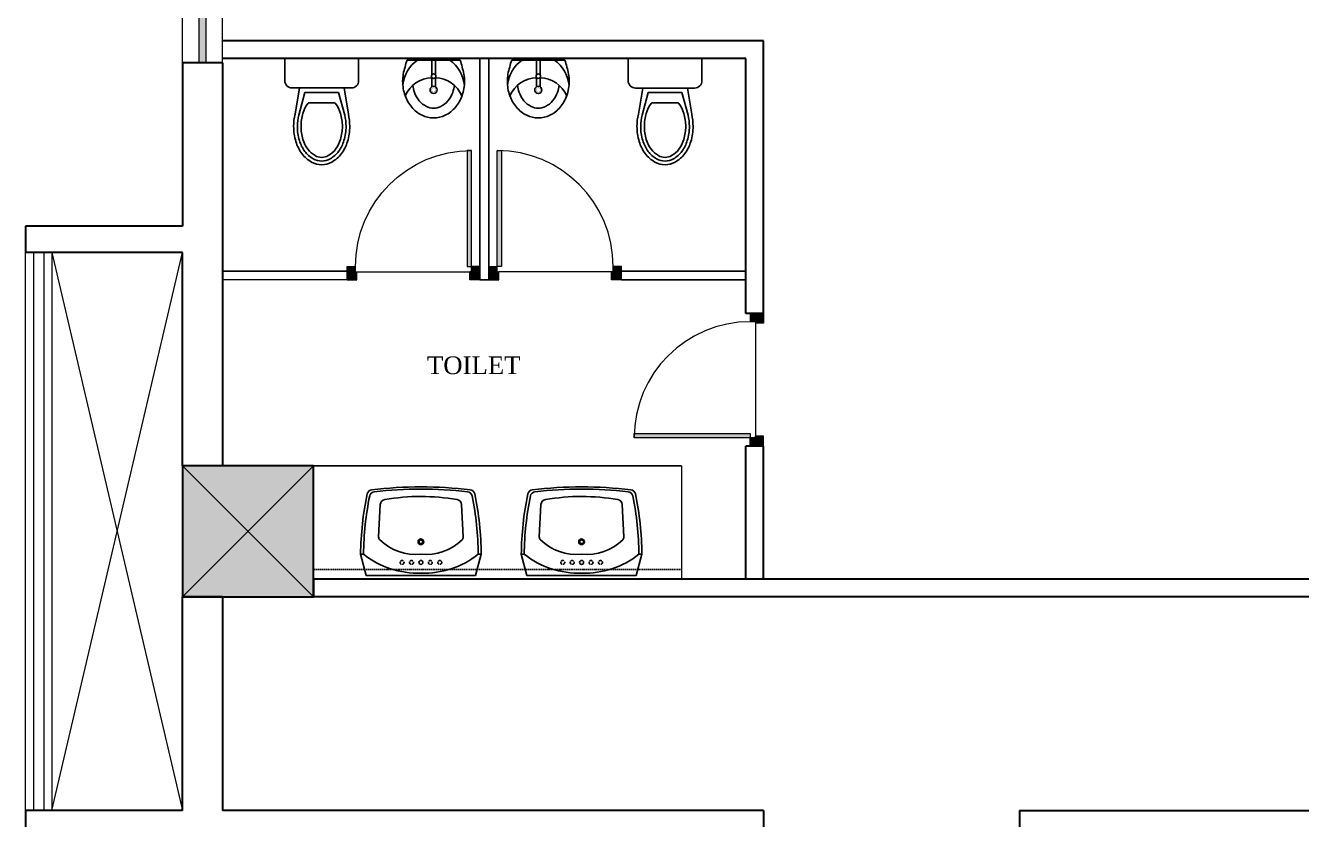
# Model space of a CAD drawing. Header units: inches. Extents: x 327481 to 195042051, y -335014 to 44773228.
# Drawn here: x 369489 to 369777.1, y -317248.1 to -317068.8 of the extents above; entities that cross this region are included whole.
import ezdxf

# ---------------------------------------------------------------- set-up
doc = ezdxf.new("R2010")
doc.units = ezdxf.units.IN
doc.header["$MEASUREMENT"] = 0
for name, pattern in [('ACAD_ISO10W100', [18, 12, -3, 0, -3]), ('DASHED', [0.75, 0.5, -0.25]), ('DASHEDX2', [1.5, 1, -0.5])]:
    doc.linetypes.add(name, pattern=pattern)
for name, color, linetype in [('center', 146, 'Continuous'), ('PARTITION', 174, 'Continuous'), ('TOILET', 150, 'Continuous')]:
    doc.layers.add(name, color=color, linetype=linetype)
for name, color, linetype, lineweight in [('column 1', 146, 'Continuous', 30), ('DOOR', 47, 'Continuous', 9), ('ele1', 1, 'Continuous', 13), ('furniture', 251, 'Continuous', 13), ('GLASS', 140, 'Continuous', 5), ('ser.duct', 131, 'Continuous', 5), ('TEXT', 7, 'Continuous', 0), ('WALL', 12, 'Continuous', 30)]:
    doc.layers.add(name, color=color, linetype=linetype, lineweight=lineweight)
doc.styles.get("Standard").update_dxf_attribs({"font": 'times.ttf', "height": 12})

# ---------------------------------------------------------------- blocks, each defined once
blk = doc.blocks.new('COLUMN1')
at = {"layer": 'column 1'}
h = blk.add_hatch(color=256, dxfattribs=at)
h.paths.add_polyline_path([(1, 1), (0, 1), (0.5, 0.5)])
h.paths.add_polyline_path([(1, 1), (0.5, 0.5), (1, 0)])
h.paths.add_polyline_path([(0.5, 0.5), (0, 0), (1, 0)])
h.paths.add_polyline_path([(0.5, 0.5), (0, 1), (0, 0)])
at = {"layer": 'column 1', "lineweight": 0, "ltscale": 0.3}
for p, q in [((0, 1), (1, 0)), ((0, 0), (1, 1))]:
    blk.add_line(p, q, dxfattribs=at)
at = {"layer": 'column 1', "ltscale": 0.3}
for p, q in [((1, 1), (0, 1)), ((0, 1), (0, 0)), ((1, 0), (1, 1)), ((0, 0), (1, 0))]:
    blk.add_line(p, q, dxfattribs=at)
blk = doc.blocks.new('RTU')
at = {"layer": 'DOOR'}
for points in [[(2799510.7, -182811.3), (2799510.7, -182874.3), (2799550.7, -182874.3), (2799550.7, -182886.3), (2799610.7, -182886.3), (2799610.7, -182811.3)], [(2798637.3, -183716.3, 0.009156), (2798636.7, -183748.3), (2799510.7, -183748.3), (2799510.7, -183716.3)], [(2799610.7, -183811.3), (2799610.7, -183736.3), (2799550.7, -183736.3), (2799550.7, -183748.3), (2799510.7, -183748.3), (2799510.7, -183811.3)]]:
    blk.add_hatch(color=256, dxfattribs=at).paths.add_polyline_path(points)
at = {"layer": 'DOOR', "ltscale": 300}
for p, q in [((2799510.7, -182811.3), (2799510.7, -182874.3)), ((2799610.7, -182811.3), (2799510.7, -182811.3)), ((2799610.7, -182811.3), (2799610.7, -182886.3)), ((2799550.7, -182874.3), (2799510.7, -182874.3)), ((2799550.7, -182874.3), (2799550.7, -182886.3)), ((2799610.7, -182886.3), (2799550.7, -182886.3)), ((2799550.7, -182886.3), (2799550.7, -183736.3)), ((2798636.7, -183748.3), (2798636.7, -183716.3)), ((2798636.7, -183716.3), (2799510.7, -183716.3)), ((2799510.7, -183748.3), (2798636.7, -183748.3)), ((2799510.7, -183716.3), (2799510.7, -183748.3)), ((2799510.7, -183811.3), (2799510.7, -183748.3)), ((2799550.7, -183748.3), (2799510.7, -183748.3)), ((2799610.7, -183736.3), (2799550.7, -183736.3)), ((2799550.7, -183748.3), (2799550.7, -183736.3)), ((2799610.7, -183811.3), (2799610.7, -183736.3)), ((2799610.7, -183811.3), (2799510.7, -183811.3))]:
    blk.add_line(p, q, dxfattribs=at)
blk.add_arc((2799510.7, -183748.3), 874, 90, 180, dxfattribs=at)
blk = doc.blocks.new('mmuummuu')
at = {"layer": 'TOILET', "linetype": 'Continuous'}
for p, q in [((374906.3, -318504.43), (374764.45, -318504.43)), ((374906.3, -318548.07), (374764.45, -318548.07))]:
    blk.add_line(p, q, dxfattribs=at)
at = {"layer": 'TOILET'}
for p, q in [((374781.87, -318505.84), (374779.69, -318514.02)), ((374781.87, -318505.84), (374824.06, -318505.84)), ((374824.06, -318505.84), (374826.24, -318514.02)), ((374843.87, -318505.84), (374841.69, -318514.02)), ((374843.87, -318505.84), (374886.06, -318505.84)), ((374886.06, -318505.84), (374888.24, -318514.02)), ((374779.69, -318514.02), (374780.84, -318514.02)), ((374825.09, -318514.02), (374826.24, -318514.02)), ((374841.69, -318514.02), (374842.84, -318514.02)), ((374887.1, -318514.02), (374888.24, -318514.02)), ((374786.64, -318520.68), (374787.29, -318533.22)), ((374819.29, -318520.68), (374818.64, -318533.22)), ((374848.64, -318520.68), (374849.29, -318533.22)), ((374881.29, -318520.68), (374880.64, -318533.22))]:
    blk.add_line(p, q, dxfattribs=at)
at = {"layer": 'TOILET', "linetype": 'DASHED'}
blk.add_line((374906.3, -318508.06), (374764.45, -318508.06), dxfattribs=at)
at = {"layer": 'TOILET', "linetype": 'DASHEDX2'}
for centre, radius in [((374795.69, -318510.85), 0.764), ((374795.69, -318510.85), 0.741), ((374799.33, -318510.85), 0.764), ((374799.33, -318510.85), 0.741), ((374806.6, -318510.85), 0.764), ((374806.6, -318510.85), 0.741), ((374810.24, -318510.85), 0.764), ((374810.24, -318510.85), 0.741), ((374857.69, -318510.85), 0.764), ((374857.69, -318510.85), 0.741), ((374861.33, -318510.85), 0.764), ((374861.33, -318510.85), 0.741), ((374868.6, -318510.85), 0.764), ((374868.6, -318510.85), 0.741), ((374872.24, -318510.85), 0.764), ((374872.24, -318510.85), 0.741)]:
    blk.add_circle(centre, radius, dxfattribs=at)
at = {"layer": 'TOILET'}
for centre, radius in [((374802.97, -318510.85), 0.764), ((374864.97, -318510.85), 0.764), ((374802.97, -318518.82), 1.09), ((374802.97, -318518.82), 0.727), ((374864.97, -318518.82), 1.09), ((374864.97, -318518.82), 0.727)]:
    blk.add_circle(centre, radius, dxfattribs=at)
for centre, radius, start, end in [((374801.83, -318540.46), 33.75, 88.0682, 128.4553), ((374804.1, -318540.46), 33.75, 51.5447, 91.9318), ((374863.83, -318540.46), 33.75, 88.0682, 128.4553), ((374866.11, -318540.46), 33.75, 51.5447, 91.9318), ((374899.7, -318512.75), 120.02, 180.6088, 191.7933), ((374900.85, -318512.75), 120.02, 180.6088, 191.4142), ((374800.99, -318533.93), 20.01, 84.3472, 134.0569), ((374804.94, -318533.93), 20.01, 45.9431, 95.6528), ((374705.09, -318512.75), 120.02, 348.5858, 359.3912), ((374706.23, -318512.75), 120.02, 348.2067, 359.3912), ((374961.7, -318512.75), 120.02, 180.6088, 191.7933), ((374962.85, -318512.75), 120.02, 180.6088, 191.4142), ((374863, -318533.93), 20.01, 84.3472, 134.0569), ((374866.94, -318533.93), 20.01, 45.9431, 95.6528), ((374767.09, -318512.75), 120.02, 348.5858, 359.3912), ((374768.23, -318512.75), 120.02, 348.2067, 359.3912), ((374788.09, -318520.6), 1.45, 134.0569, 182.9669), ((374817.84, -318520.6), 1.45, 357.0331, 45.9431), ((374850.1, -318520.6), 1.45, 134.0569, 182.9669), ((374879.84, -318520.6), 1.45, 357.0331, 45.9431), ((374785.2, -318536.1), 2.04, 191.4142, 263.5691), ((374789.32, -318533.11), 2.04, 182.9669, 260.9653), ((374804.7, -318436.24), 100.12, 260.9781, 268.9755), ((374801.23, -318436.18), 100.18, 270.9609, 279.0119), ((374816.61, -318533.11), 2.04, 279.0347, 357.0331), ((374820.73, -318536.1), 2.04, 276.4309, 348.5858), ((374847.2, -318536.1), 2.04, 191.4142, 263.5691), ((374851.33, -318533.11), 2.04, 182.9669, 260.9653), ((374866.71, -318436.24), 100.12, 260.9781, 268.9755), ((374863.24, -318436.18), 100.18, 270.9609, 279.0119), ((374878.61, -318533.11), 2.04, 279.0347, 357.0331), ((374882.73, -318536.1), 2.04, 276.4309, 348.5858), ((374784.21, -318536.86), 2.04, 191.7933, 262.1623), ((374802.56, -318382.1), 157.88, 263.2249, 270.1481), ((374802.56, -318382.1), 157.01, 263.5691, 270.149), ((374803.37, -318382.1), 157.01, 269.851, 276.4309), ((374803.37, -318382.1), 157.88, 269.8519, 276.7751), ((374821.72, -318536.86), 2.04, 277.8377, 348.2067), ((374846.21, -318536.86), 2.04, 191.7933, 262.1623), ((374864.56, -318382.1), 157.88, 263.2249, 270.1481), ((374864.56, -318382.1), 157.01, 263.5691, 270.149), ((374865.38, -318382.1), 157.01, 269.851, 276.4309), ((374865.38, -318382.1), 157.88, 269.8519, 276.7751), ((374883.72, -318536.86), 2.04, 277.8377, 348.2067)]:
    blk.add_arc(centre, radius, start, end, dxfattribs=at)
blk = doc.blocks.new('njhg')
at = {"layer": 'TOILET'}
for p, q in [((371535.95, -316704.39), (371560.2, -316704.39)), ((371547.26, -316704.39), (371547.26, -316711.1)), ((371547.26, -316704.39), (371547.26, -316711.15)), ((371547.73, -316703.65), (371548.42, -316703.65)), ((371547.73, -316703.65), (371547.73, -316704.39)), ((371548.42, -316703.65), (371548.42, -316704.39)), ((371548.89, -316704.39), (371548.89, -316711.1)), ((371548.89, -316704.39), (371548.89, -316711.1)), ((371547.26, -316712.42), (371547.26, -316716.57)), ((371547.75, -316711.13), (371547.75, -316711.15)), ((371548.4, -316711.13), (371548.4, -316711.15)), ((371548.89, -316712.42), (371548.89, -316716.57))]:
    blk.add_line(p, q, dxfattribs=at)
for points in [[(371533.96, -316714.07, 0.084252), (371535.07, -316720.59, 0.09141), (371538.1, -316725.9, 0.103767), (371542.8, -316729.57, 0.11459), (371548.08, -316730.8, 0.11459), (371553.35, -316729.57, 0.103767), (371558.05, -316725.9, 0.09141), (371561.08, -316720.59, 0.084252), (371562.19, -316714.07, 0.084252), (371561.08, -316707.54, 0.022878), (371560.2, -316704.39, 0.102436)], [(371535.95, -316704.39, 0.022878), (371535.07, -316707.54, 0.084252), (371533.96, -316714.07, 0.075162)], [(371538.58, -316715.93, 0.0535), (371539.32, -316719.11, 0.09141), (371541.53, -316722.99, 0.103767), (371544.78, -316725.53, 0.11459), (371548.08, -316726.3, 0.11459), (371551.37, -316725.53, 0.103767), (371554.62, -316722.99, 0.09141), (371556.83, -316719.11, 0.0535), (371557.57, -316715.93, 0.084252)], [(371561.03, -316720.74, 0.288772), (371548.89, -316712.42, 0.289057)]]:
    blk.add_lwpolyline(points, format="xyb", dxfattribs=at)
for points, const_width in [([(371547.36, -316711.75, 1), (371548.75, -316711.75, 1)], 0.0818), ([(371548.79, -316711.75, -1), (371547.4, -316711.75, -1)], 0.0818), ([(371547.1, -316717.99, 1), (371549.05, -316717.99, 1)], 0.115)]:
    blk.add_lwpolyline(points, format="xyb", close=True, dxfattribs=dict(at, const_width=const_width))
for centre, radius in [((371548.09, -316711.75), 1.03), ((371548.08, -316717.99), 1.64)]:
    blk.add_circle(centre, radius, dxfattribs=at)
for centre, radius, start, end in [((371549.89, -316717.33), 15.89, 125.47204, 173.84439), ((371546.31, -316717.31), 15.85, 4.83919, 54.62483), ((371547.79, -316726.21), 13.8, 92.21537, 156.64431)]:
    blk.add_arc(centre, radius, start, end, dxfattribs=at)
blk = doc.blocks.new('dxjdwkdq')
at = {"layer": 'TOILET'}
blk.add_line((370040.35, -315883.19), (370040.35, -315864.52), dxfattribs=at)
for points in [[(370042.8, -315861.48), (370028.22, -315859.09, 0.058264), (370021.53, -315858.31, 0.073614), (370013.12, -315859.55, 0.084488), (370006.48, -315862.86, 0.106412), (370001.75, -315868.18, 0.129635), (370000.25, -315873.86, 0.129635), (370001.75, -315879.53, 0.106412), (370006.48, -315884.85, 0.084488), (370013.12, -315888.16, 0.073614), (370021.53, -315889.4, 0.058264), (370028.22, -315888.62), (370042.8, -315886.23)], [(370040.35, -315864.52), (370027.82, -315861.1, 0.05892), (370021.53, -315860.36, 0.073614), (370013.71, -315861.51, 0.084488), (370007.69, -315864.51, 0.106412), (370003.53, -315869.19, 0.129635), (370002.3, -315873.86, 0.129635), (370003.53, -315878.53, 0.106412), (370007.69, -315883.2, 0.084488), (370013.71, -315886.2, 0.073614), (370021.53, -315887.36, 0.05892), (370027.82, -315886.61), (370040.35, -315883.19)]]:
    blk.add_lwpolyline(points, format="xyb", dxfattribs=at)
for points in [[(370046.89, -315853.4), (370059.16, -315853.4), (370059.16, -315894.31), (370046.89, -315894.31, -0.414214), (370042.8, -315890.22), (370042.8, -315857.49, -0.414214)], [(370021.53, -315885.31, 0.073614), (370028.75, -315884.24, 0.084488), (370034.16, -315881.54, 0.011368), (370034.62, -315881.19), (370034.62, -315866.52, 0.011368), (370034.16, -315866.17, 0.084488), (370028.75, -315863.47, 0.073614), (370021.53, -315862.4, 0.073614), (370014.31, -315863.47, 0.084488), (370008.9, -315866.17, 0.106412), (370005.31, -315870.19, 0.129635), (370004.35, -315873.86, 0.129635), (370005.31, -315877.52, 0.106412), (370008.9, -315881.54, 0.084488), (370014.31, -315884.24, 0.073614)]]:
    blk.add_lwpolyline(points, format="xyb", close=True, dxfattribs=at)

msp = doc.modelspace()

# ---------------------------------------------------------------- hatches: boundary and pattern name
at = {"layer": 'GLASS'}
msp.add_hatch(color=256, dxfattribs=at).paths.add_polyline_path([(369528.192, -317077.265), (369529.692, -317077.265), (369529.692, -316953.265), (369528.192, -316953.265)])

# ---------------------------------------------------------------- linework, layer by layer
at = {"layer": 'ele1', "ltscale": 0.3}
msp.add_lwpolyline([(369488.97, -317246.09), (369488.97, -317120.038), (369494.881, -317120.038), (369494.881, -317246.09)], close=True, dxfattribs=at)
at = {"layer": 'furniture'}
for p, q in [((369524.412, -317077.265), (369524.412, -316953.265)), ((369533.472, -317077.265), (369533.472, -316953.265))]:
    msp.add_line(p, q, dxfattribs=at)
at = {"layer": 'GLASS', "ltscale": 0.3}
for p, q in [((369490.866, -317246.09), (369490.866, -317120.038)), ((369493.17, -317246.09), (369493.17, -317120.038))]:
    msp.add_line(p, q, dxfattribs=at)
at = {"layer": 'GLASS'}
msp.add_lwpolyline([(369529.692, -316953.265), (369529.692, -317077.265), (369528.192, -317077.265), (369528.192, -316953.265)], dxfattribs=at)
at = {"layer": 'PARTITION'}
for p, q in [((369591.56, -317076.261), (369591.561, -317124.261)), ((369593.56, -317076.261), (369593.561, -317126.261)), ((369533.473, -317124.261), (369561.561, -317124.261)), ((369623.561, -317124.26), (369651.649, -317124.26)), ((369591.561, -317126.261), (369593.561, -317126.261)), ((369623.561, -317126.26), (369651.649, -317126.26))]:
    msp.add_line(p, q, dxfattribs=at)
at = {"layer": 'PARTITION', "lineweight": 0}
for p, q in [((369591.561, -317124.261), (369591.561, -317126.261)), ((369623.561, -317126.261), (369623.561, -317124.26)), ((369561.561, -317126.261), (369533.472, -317126.261))]:
    msp.add_line(p, q, dxfattribs=at)
at = {"layer": 'ser.duct', "linetype": 'ACAD_ISO10W100', "ltscale": 400}
for p, q in [((369494.881, -317246.09), (369524.42, -317120.038)), ((369494.881, -317120.038), (369524.42, -317246.09))]:
    msp.add_line(p, q, dxfattribs=at)
at = {"layer": 'TOILET', "lineweight": 0}
msp.add_line((369637.061, -317168.27), (369637.061, -317193.809), dxfattribs=at)
at = {"layer": 'WALL'}
for p, q in [((369655.588, -317072.261), (369533.412, -317072.26)), ((369655.588, -317133.809), (369655.588, -317072.261)), ((369524.412, -317077.265), (369524.412, -317114.13)), ((369533.412, -317077.265), (369524.412, -317077.265)), ((369651.588, -317076.261), (369533.412, -317076.26)), ((369533.472, -317077.265), (369533.412, -317168.265)), ((369651.588, -317133.809), (369651.588, -317076.261)), ((369524.412, -317114.13), (369488.972, -317114.13)), ((369488.972, -317114.13), (369488.972, -317120.038)), ((369524.42, -317120.038), (369488.972, -317120.038)), ((369524.42, -317168.265), (369524.42, -317120.038)), ((369655.588, -317133.809), (369651.588, -317133.809)), ((369651.588, -317193.809), (369651.588, -317163.809)), ((369655.605, -317163.809), (369651.588, -317163.809)), ((369655.588, -317193.809), (369655.588, -317163.809)), ((369533.412, -317168.265), (369524.42, -317168.265)), ((369784.306, -317193.809), (369554.061, -317193.809)), ((369554.061, -317197.808), (369554.061, -317193.809)), ((369524.42, -317246.09), (369524.42, -317197.808)), ((369533.412, -317197.808), (369524.42, -317197.808)), ((369533.412, -317197.808), (369524.42, -317197.808)), ((369533.412, -317197.808), (369533.412, -317246.09)), ((369788.306, -317197.809), (369554.061, -317197.809)), ((369655.588, -317197.808), (369651.588, -317197.808)), ((369488.972, -317246.09), (369488.972, -317251.999)), ((369524.42, -317246.09), (369488.972, -317246.09)), ((369651.588, -317246.091), (369533.412, -317246.09)), ((369651.588, -317246.089), (369651.588, -317246.091)), ((369655.584, -317246.091), (369651.588, -317246.089)), ((369655.584, -317246.091), (369655.584, -317250.09)), ((369713.407, -317246.091), (369784.706, -317246.091)), ((369713.407, -317246.091), (369713.407, -317434.091))]:
    msp.add_line(p, q, dxfattribs=at)

# ---------------------------------------------------------------- block references
at = {"layer": 'center', "xscale": 29.5434782608645, "yscale": 29.5434782608645, "zscale": 39.3913043478359, "rotation": 90}
msp.add_blockref('COLUMN1', (369553.963, -317197.808), dxfattribs=at)
at = {"layer": 'DOOR', "yscale": 0.03000000002793968, "zscale": 0.03000000002793968}
for p, xscale, rotation in [((364077.222, -233137.94), -0.03000000002793968, 90), ((375107.899, -233137.94), 0.03000000002793968, 270)]:
    msp.add_blockref('RTU', p, dxfattribs=dict(at, xscale=xscale, rotation=rotation))
at = {"layer": 'DOOR', "xscale": 0.02999999997700797, "yscale": 0.02999999997700797, "zscale": 0.02999999997700797}
msp.add_blockref('RTU', (285667.284, -311649.47), dxfattribs=at)
at = {"layer": 'TOILET', "lineweight": 0}
for name, p, xscale, yscale, zscale, rotation in [('dxjdwkdq', (240866.492, -467841.105), 0.4074074074072244, 0.4074074074072244, 0.4074074074072244, 90), ('dxjdwkdq', (240944.011, -467841.106), 0.4074074074072244, 0.4074074074072244, 0.4074074074072244, 90), ('mmuummuu', (588932.241, -503568.169), 0.5851546970465646, 0.5851546970465646, 0.5851546970465646, 180)]:
    msp.add_blockref(name, p, dxfattribs=dict(at, xscale=xscale, yscale=yscale, zscale=zscale, rotation=rotation))
at = {"layer": 'TOILET', "lineweight": 0, "xscale": 0.4948283162367872, "yscale": 0.4948283162367872, "zscale": 0.4948283162367872}
for p in [(185728.597, -160362.328), (185752.233, -160362.329)]:
    msp.add_blockref('njhg', p, dxfattribs=at)

# ---------------------------------------------------------------- texts
at = {"layer": 'TEXT', "linetype": 'ByBlock', "lineweight": 30, "insert": (369589.415, -317143.529), "char_height": 4, "width": 357.74515, "attachment_point": 2}
msp.add_mtext(' TOILET', dxfattribs=at)

doc.saveas('drawing.dxf')
